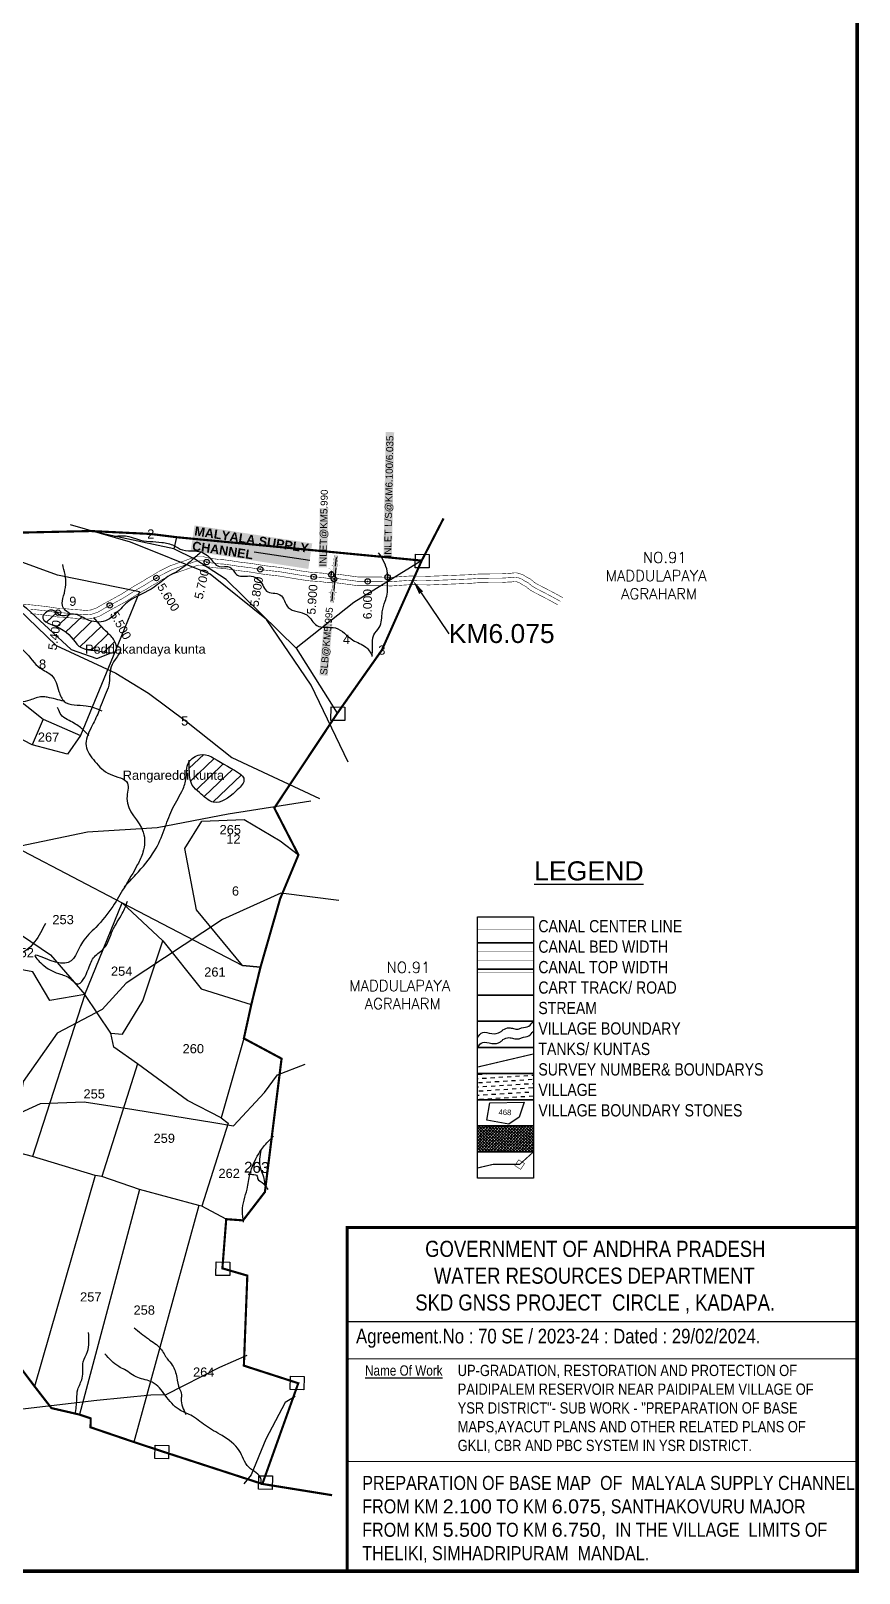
# Model space of a CAD drawing. Header units: inches. Extents: x 198573 to 203005, y 1622290 to 1626765.
# Drawn here: x 201473 to 203005, y 1622290 to 1625143 of the extents above; entities that cross this region are included whole.
import ezdxf
from ezdxf import colors
from ezdxf.entities.mleader import LeaderData, LeaderLine
from ezdxf.enums import TextEntityAlignment as Align
from ezdxf.math import Vec2, Vec3

# ---------------------------------------------------------------- set-up
doc = ezdxf.new("R2010")
doc.units = ezdxf.units.IN
doc.header["$LTSCALE"] = 15
doc.header["$MEASUREMENT"] = 0
doc.header["$PDMODE"] = 32
doc.header["$PDSIZE"] = 10
doc.linetypes.add('ACAD_ISO02W100', pattern=[15, 12, -3])
doc.linetypes.add('HIDDEN2', pattern=[0.1875, 0.125, -0.0625])
for name, color, linetype in [('CANAL1', 7, 'Continuous'), ('CHANAGE', 1, 'Continuous'), ('FRAME 025', 7, 'Continuous'), ('PAPER SIZE', 5, 'Continuous'), ('PLOT', 7, 'Continuous'), ('PLOT NO', 7, 'Continuous'), ('POINT', 2, 'Continuous'), ('RE REMARKS', 7, 'Continuous'), ('ROAD', 1, 'Continuous'), ('STREAM', 4, 'Continuous'), ('STRUCTURE', 5, 'Continuous'), ('TABLE', 7, 'Continuous'), ('tank', 4, 'Continuous'), ('TEXT', 1, 'Continuous'), ('text2', 7, 'Continuous'), ('TITLEBLOCK', 7, 'Continuous'), ('VILLAGE', 7, 'Continuous'), ('VILLAGE BOUNDARY', 5, 'Continuous'), ('VILLAGE BOUNDARY STONES', 1, 'Continuous'), ('VILLAGE BOUNDRY', 5, 'Continuous'), ('VILLAGE STONES', 240, 'Continuous')]:
    doc.layers.add(name, color=color, linetype=linetype)
doc.styles.add('A', font='arial.ttf')
doc.styles.add('ARIALN', font='ARIALN.TTF')
doc.styles.add('section', font='romant.shx', dxfattribs={"height": 2})
doc.styles.get("Standard").update_dxf_attribs({"font": 'arial.ttf'})
doc.dimstyles.get("Standard").update_dxf_attribs({"dimtxt": 0.18, "dimasz": 0.18, "dimexe": 0.18, "dimexo": 0.0625, "dimgap": 0.09, "dimtad": 0, "dimtih": 1, "dimtoh": 1, "dimdec": 4, "dimzin": 0, "dimdsep": 46, "dimtxsty": 'Standard', "dimcen": 0.09, "dimadec": 0, "dimazin": 0, "dimtfac": 1, "dimtdec": 4, "dimtofl": 0, "dimtmove": 0, "dimatfit": 3, "dimfxl": 1, "dimtolj": 1, "dimtzin": 0, "dimarcsym": 0})
pattern_1 = [(43.9099, (193735.288, 1624458.895), (-13.092405, 13.600313), [])]

# ---------------------------------------------------------------- blocks, each defined once
blk = doc.blocks.new('SLB')
at = {"layer": 'STRUCTURE'}
h = blk.add_hatch(dxfattribs=at)
h.set_pattern_fill('DOTS', color=6, scale=20, angle=320.3722, style=0)
h.set_pattern_definition([(320.372247934, (-159.4327, -72.9564), (1.2786241598, 0.5641323054), [0, -1.25])])
h.paths.add_polyline_path([(769699.5, 1706871.1), (769699.5, 1706861.1), (769729.1, 1706861.1), (769732.1, 1706863.1), (769792.1, 1706863.1), (769795.1, 1706861.1), (769824.7, 1706861.1), (769824.7, 1706871.1), (769795.1, 1706871.1), (769792.1, 1706869.1), (769732.1, 1706869.1), (769729.1, 1706871.1)])
at = {"layer": 'STRUCTURE', "color": 6, "linetype": 'ACAD_ISO02W100', "ltscale": 0.5, "const_width": 0.5}
for points in [[(769699.5, 1706871.1), (769729.1, 1706871.1)], [(769699.5, 1706861.1), (769729.1, 1706861.1)], [(769795.1, 1706871.1), (769824.7, 1706871.1)], [(769795.1, 1706861.1), (769824.7, 1706861.1)]]:
    blk.add_lwpolyline(points, dxfattribs=at)
at = {"layer": 'STRUCTURE', "color": 6, "const_width": 0.628}
for points in [[(769726.1, 1706877.1), (769726.1, 1706873.1), (769732.1, 1706869.1), (769792.1, 1706869.1), (769798.1, 1706873.1), (769798.1, 1706877.1)], [(769726.1, 1706855.1), (769726.1, 1706859.1), (769732.1, 1706863.1), (769792.1, 1706863.1), (769798.1, 1706859.1), (769798.1, 1706855.1)]]:
    blk.add_lwpolyline(points, dxfattribs=at)
at = {"layer": 'STRUCTURE', "color": 6}
blk.add_lwpolyline([(769732.1, 1706863.1), (769792.1, 1706863.1)], dxfattribs=at)
blk.add_lwpolyline([(769732.1, 1706863.1), (769792.1, 1706863.1)], dxfattribs=at)
at = {"layer": 'STRUCTURE', "color": 0}
blk.add_circle((769762.1, 1706866.1), 1.24, dxfattribs=at)
for points in [[(769703.8, 1706866), (769726.7, 1706866)], [(769818.6, 1706865.8), (769795.7, 1706865.8)]]:
    blk.add_leader(points, dimstyle='Standard', override={"dimasz": 10, "dimgap": 0.09, "dimtad": 0}, dxfattribs=at)
blk = doc.blocks.new('OT')
at = {"layer": 'STRUCTURE', "color": 190}
for points, const_width in [([(769751.4, 1706595.8), (769729.4, 1706595.8)], 0.5), ([(769751.4, 1706579), (769729.4, 1706579)], 0.5), ([(769775.2, 1706601.8), (769775.2, 1706597.8), (769769.2, 1706593.8), (769761.8, 1706593.8), (769754.4, 1706593.8), (769748.4, 1706597.8), (769748.4, 1706601.8)], 0.5), ([(769748.4, 1706573), (769748.4, 1706577), (769754.4, 1706581), (769761.8, 1706581), (769761.8, 1706581), (769761.8, 1706581), (769769.2, 1706581), (769775.2, 1706577), (769775.2, 1706573)], 0.5), ([(769761.8, 1706593.8), (769761.8, 1706581)], 2.5)]:
    blk.add_lwpolyline(points, dxfattribs=dict(at, const_width=const_width))
at = {"layer": 'STRUCTURE', "color": 0}
blk.add_circle((769761.8, 1706587.4), 1.87, dxfattribs=at)
blk.add_leader([(769732.6, 1706587.4), (769753.8, 1706587.4)], dimstyle='Standard', override={"dimasz": 10, "dimgap": 0.09, "dimtad": 0}, dxfattribs=at)

msp = doc.modelspace()

# ---------------------------------------------------------------- hatches: boundary and pattern name
at = {"layer": 'STREAM'}
h = msp.add_hatch(dxfattribs=at)
h.set_pattern_fill('ANSI31', color=256, scale=151.024149, angle=-1.0901)
h.set_pattern_definition(pattern_1)
edge = h.paths.add_edge_path()
edge.add_spline(control_points=[(201631.4, 1624006), (201630.6, 1624009.1), (201626.4, 1624019.5), (201613.2, 1624031), (201602.9, 1624042.5), (201597.1, 1624049.3)], knot_values=[50.633407, 50.633407, 50.633407, 50.633407, 51.480152, 53.429879, 56.073288, 56.073288, 56.073288, 56.073288], degree=3, periodic=0)
edge.add_spline(control_points=[(201597.1, 1624049.3), (201590.4, 1624049.5), (201573.1, 1624053.8), (201558.2, 1624065.5), (201547.2, 1624063.8), (201546.3, 1624063.6)], knot_values=[23.13359, 23.13359, 23.13359, 23.13359, 25.099448, 28.066508, 28.317706, 28.317706, 28.317706, 28.317706], degree=3, periodic=0)
edge.add_spline(control_points=[(201546.3, 1624063.6), (201540.2, 1624062.4), (201527.3, 1624056.3), (201514.7, 1624078.5), (201478.6, 1624050.8), (201544.1, 1624040), (201559, 1623997.4), (201594.3, 1623998), (201623.5, 1623990.3), (201629.2, 1623994.1)], knot_values=[28.317706, 28.317706, 28.317706, 28.317706, 30.116977, 31.88798, 33.969889, 38.510488, 43.090779, 46.320582, 49.14972, 49.14972, 49.14972, 49.14972], degree=3, periodic=0)
edge.add_line((201629.2, 1623994.1), (201630.2, 1623996.4))
edge.add_line((201630.2, 1623996.4), (201632.1, 1624001.2))
edge.add_spline(control_points=[(201632.1, 1624001.2), (201632.1, 1624002.7), (201631.8, 1624004.3), (201631.4, 1624006)], knot_values=[50.164414, 50.164414, 50.164414, 50.164414, 50.633407, 50.633407, 50.633407, 50.633407], degree=3, periodic=0)
h.paths.add_polyline_path([(201538.4, 1624046.3), (201564.3, 1624045.8), (201564.9, 1624076.7), (201539, 1624077.1)], flags=24)
h = msp.add_hatch(dxfattribs=at)
h.set_pattern_fill('ANSI31', color=256, scale=151.024149, angle=-1.0901)
h.set_pattern_definition(pattern_1)
edge = h.paths.add_edge_path()
edge.add_spline(control_points=[(201766.2, 1623790.8), (201770.4, 1623797.2), (201794.6, 1623812.5), (201825.7, 1623784.9), (201880.1, 1623763.4), (201846.8, 1623729.8), (201814.5, 1623705.3), (201788.5, 1623731.4), (201767.2, 1623748.7), (201766.5, 1623771.8), (201766.3, 1623786.3), (201766.2, 1623790.8)], knot_values=[26.350695, 26.350695, 26.350695, 26.350695, 28.670256, 33.445608, 38.191805, 40.673644, 45.232043, 48.370684, 50.2633, 53.274458, 54.614978, 54.614978, 54.614978, 54.614978], degree=3, periodic=0)
at = {"layer": 'tank'}
h = msp.add_hatch(dxfattribs=at)
h.set_pattern_fill('DASH', color=256, scale=61.399378, angle=3.5405, style=0)
h.set_pattern_definition([(3.5405362, (-188458.614, 765613.333), (7.18631109, 8.13423605), [7.67492225, -7.67492225])])
h.paths.add_polyline_path([(202299.4, 1623214), (202402.5, 1623214), (202402.5, 1623165.6), (202299.4, 1623165.6)])
at = {"layer": 'VILLAGE', "linetype": 'Continuous'}
h = msp.add_hatch(dxfattribs=at)
h.set_pattern_fill('SACNCR', color=256, scale=41.239905, angle=1.5303, style=0)
h.set_pattern_definition([(46.53031993, (-188458.614, 765613.333), (-2.805880153, 2.659860304), []), (46.53031993, (-188455.881, 765613.406), (-2.805880153, 2.659860304), [0, -3.866241103])])
h.paths.add_polyline_path([(202299.4, 1623117.3), (202402.5, 1623117.3), (202402.5, 1623068.9), (202299.4, 1623068.9)])

# ---------------------------------------------------------------- linework, layer by layer
at = {"layer": 'CANAL1', "color": 200, "const_width": 1}
for points in [[(201459.1, 1624082.3), (201473.4, 1624081.1), (201498.9, 1624078.3), (201509.5, 1624076.8), (201524.8, 1624074.5), (201534.3, 1624074.2), (201548.4, 1624072.8), (201565.2, 1624071.6), (201573.8, 1624070.7), (201580.1, 1624071.2), (201584.3, 1624071.5), (201594.4, 1624075), (201605.5, 1624081.5), (201622.9, 1624091), (201640.1, 1624100.4), (201665, 1624116), (201679.6, 1624124.3), (201688.1, 1624129.8), (201696.5, 1624134.4), (201708.9, 1624142.2), (201730.4, 1624153.1), (201745.1, 1624158.3), (201755.1, 1624161.7), (201763.2, 1624164.5), (201770.1, 1624167.2), (201781.4, 1624170.6), (201792, 1624170.5), (201799.2, 1624168.3), (201805.8, 1624166.8), (201815, 1624165.9), (201820.3, 1624165), (201830, 1624164.5), (201844.1, 1624162.6), (201858.3, 1624160.3), (201880.4, 1624157.7), (201907.5, 1624153.3), (201933.9, 1624150.3), (201952.6, 1624147.3), (201972.4, 1624143.9), (201990.8, 1624141.3), (202012, 1624139.8), (202023.9, 1624138), (202039.8, 1624137.8), (202058.8, 1624135.3), (202078.8, 1624132.5), (202101, 1624132.4), (202117.9, 1624132.5), (202139.7, 1624132), (202174.1, 1624134.4), (202210.2, 1624133.9), (202241.2, 1624135.1), (202287.4, 1624136.9), (202297.7, 1624137.9), (202319.8, 1624138.3), (202344.6, 1624138.5), (202354.4, 1624139.1), (202355.4, 1624139.2), (202360.5, 1624139.3), (202364.4, 1624140), (202370.4, 1624140.4), (202375.9, 1624139.2), (202384.3, 1624136.1), (202390.7, 1624132), (202397.2, 1624128.7), (202404.9, 1624122.2), (202410.7, 1624118.8), (202438.6, 1624104.4), (202457.2, 1624094.2)], [(201471.9, 1624065.2), (201496.9, 1624062.4), (201507.2, 1624061), (201523.3, 1624058.5), (201533.2, 1624058.2), (201547, 1624056.9), (201563.8, 1624055.6), (201573.6, 1624054.6), (201581.4, 1624055.2), (201586.4, 1624055.7), (201587.6, 1624055.7), (201601, 1624060.4), (201613.4, 1624067.5), (201630.6, 1624077), (201648.2, 1624086.5), (201673.2, 1624102.3), (201687.9, 1624110.6), (201696.3, 1624116), (201704.6, 1624120.6), (201716.8, 1624128.2), (201736.7, 1624138.3), (201750.4, 1624143.2), (201760.2, 1624146.6), (201768.7, 1624149.5), (201775.3, 1624152.1), (201783.7, 1624154.6), (201789.5, 1624154.5), (201795, 1624152.8), (201803.3, 1624151), (201812.9, 1624150.1), (201818.5, 1624149.1), (201828.5, 1624148.6), (201841.8, 1624146.7), (201856.1, 1624144.5), (201878.1, 1624141.9), (201905.3, 1624137.4), (201931.7, 1624134.5), (201950, 1624131.5), (201969.9, 1624128.1), (201989.1, 1624125.4), (202010.3, 1624123.9), (202022.6, 1624122), (202038.6, 1624121.8), (202056.6, 1624119.4), (202077.7, 1624116.5), (202101, 1624116.4), (202117.8, 1624116.5), (202140.1, 1624116), (202174.6, 1624118.4), (202210.4, 1624117.9), (202241.8, 1624119.1), (202288.4, 1624121), (202298.6, 1624121.9), (202320, 1624122.3), (202345.2, 1624122.5), (202355.4, 1624123.2), (202356.1, 1624123.2), (202362, 1624123.3), (202366.3, 1624124.1), (202369.2, 1624124.3), (202371.4, 1624123.8), (202377.1, 1624121.7), (202382.7, 1624118), (202388.3, 1624115.2), (202395.6, 1624109.1), (202403, 1624104.8), (202431.1, 1624090.3), (202447.8, 1624081)]]:
    msp.add_lwpolyline(points, dxfattribs=at)
at = {"layer": 'CANAL1', "color": 1, "linetype": 'HIDDEN2', "ltscale": 4, "const_width": 1}
msp.add_lwpolyline([(201472.6, 1624073.1), (201497.9, 1624070.4), (201508.3, 1624068.9), (201524, 1624066.5), (201533.8, 1624066.2), (201547.7, 1624064.8), (201564.5, 1624063.6), (201573.7, 1624062.7), (201580.8, 1624063.2), (201585.7, 1624063.6), (201586, 1624063.7), (201597.7, 1624067.7), (201609.4, 1624074.5), (201626.7, 1624084), (201644.2, 1624093.5), (201669.1, 1624109.2), (201683.7, 1624117.4), (201692.2, 1624122.9), (201700.5, 1624127.5), (201712.9, 1624135.2), (201733.5, 1624145.7), (201747.7, 1624150.8), (201757.6, 1624154.2), (201765.9, 1624157), (201772.7, 1624159.7), (201782.5, 1624162.6), (201790.7, 1624162.5), (201797.1, 1624160.6), (201804.5, 1624158.9), (201814, 1624158), (201819.4, 1624157.1), (201829.2, 1624156.5), (201843, 1624154.7), (201857.2, 1624152.4), (201879.2, 1624149.8), (201906.4, 1624145.3), (201932.8, 1624142.4), (201951.3, 1624139.4), (201971.2, 1624136), (201989.9, 1624133.3), (202011.1, 1624131.8), (202023.2, 1624130), (202039.2, 1624129.8), (202057.7, 1624127.3), (202078.3, 1624124.5), (202101, 1624124.4), (202117.9, 1624124.5), (202139.9, 1624124), (202174.3, 1624126.4), (202210.3, 1624125.9), (202241.5, 1624127.1), (202287.9, 1624129), (202298.2, 1624129.9), (202319.9, 1624130.3), (202344.9, 1624130.5), (202354.9, 1624131.1), (202355.8, 1624131.2), (202361.3, 1624131.3), (202365.3, 1624132), (202369.8, 1624132.3), (202373.7, 1624131.5), (202380.7, 1624128.9), (202386.7, 1624125), (202392.8, 1624122), (202400.3, 1624115.6), (202406.9, 1624111.8), (202434.8, 1624097.3), (202452.5, 1624087.6)], dxfattribs=at)
at = {"layer": 'CANAL1', "color": 1, "linetype": 'HIDDEN2', "ltscale": 100, "const_width": 0.505}
msp.add_lwpolyline([(202299.4, 1623479.8), (202402.5, 1623479.8)], dxfattribs=at)
at = {"layer": 'CANAL1', "color": 5, "ltscale": 100, "const_width": 0.505}
for points in [[(202402.5, 1623439.1), (202299.4, 1623439.1)], [(202402.5, 1623423.9), (202299.4, 1623423.9)]]:
    msp.add_lwpolyline(points, dxfattribs=at)
at = {"layer": 'CANAL1', "color": 1, "ltscale": 100, "const_width": 0.505}
for points in [[(202402.5, 1623400.8), (202299.4, 1623400.8)], [(202402.5, 1623365.5), (202299.4, 1623365.5)]]:
    msp.add_lwpolyline(points, dxfattribs=at)
at = {"layer": 'FRAME 025', "lineweight": -3}
for points, elevation in [([(202061.3, 1622755.3), (203004.5, 1622755.3)], 0.3), ([(202061.3, 1622686), (203003.1, 1622686.7)], 3.7), ([(202061.1, 1622497.2), (203004.1, 1622496.6)], 4.6)]:
    msp.add_lwpolyline(points, dxfattribs=dict(at, elevation=elevation))
at = {"layer": 'PAPER SIZE', "color": 5, "const_width": 5.62}
msp.add_lwpolyline([(203001.3, 1622293.3), (202058.3, 1622293.3), (202058.3, 1622929.1), (203001.3, 1622929.1)], close=True, dxfattribs=at)
at = {"layer": 'PLOT'}
for points in [[(202196.1, 1624162.9), (202070.9, 1624085.6), (201964.1, 1624000.9), (201834.6, 1624128.2), (201776.8, 1624165.8), (201737.9, 1624184.7), (201584.4, 1624217.6)], [(201742.8, 1624206.2), (201737.9, 1624184.7)], [(201674.3, 1624105.1), (201522.8, 1624136.2), (201412.3, 1624176.1), (201373.5, 1624149.7), (201465.6, 1624074.8), (201547.9, 1623998.4), (201595.2, 1623981.5), (201621.8, 1623992.4)], [(201674.3, 1624105.1), (201630.2, 1623996.4), (201565.3, 1623839.6), (201541.2, 1623804.7), (201475.7, 1623822.3), (201445, 1623838.4), (201447, 1623824.6), (201425.8, 1623827.7), (201417.5, 1623809.7), (201335.9, 1623819.2), (201331.1, 1623845.8), (201356.1, 1623857.3), (201385.3, 1623857.6), (201395.4, 1623876.4), (201445, 1623838.4)], [(201302.1, 1623946.2), (201320.5, 1624008.7), (201496, 1623869.8), (201565.3, 1623839.6)], [(201964.1, 1624000.9), (202040.1, 1623880.5)], [(201496, 1623869.8), (201475.7, 1623822.3)], [(201458.4, 1623625.9), (201642.2, 1623530), (201864.7, 1623413.9), (201898.1, 1623411), (201864.7, 1623413.9), (201779.9, 1623516.6), (201758.1, 1623630.2), (201789.5, 1623680.6), (201867.8, 1623684), (201934.3, 1623644.2), (201968.2, 1623618.5)], [(201382.7, 1623519.2), (201509.8, 1623433.5), (201573, 1623360), (201642.2, 1623530)], [(201621.6, 1623288.6), (201642.9, 1623286.6), (201680.8, 1623348.5), (201717.4, 1623459.7), (201642.2, 1623530)], [(201717.4, 1623459.7), (201788.2, 1623370.7), (201881.1, 1623341.8)], [(201867.3, 1623279), (201825.6, 1623132.2), (201763.2, 1623164), (201670.6, 1623232.1), (201627, 1623262.9), (201621.6, 1623288.6), (201573, 1623360), (201508.3, 1623349.3), (201477.1, 1623402.3), (201399.9, 1623416.4)], [(201573, 1623360), (201476.6, 1623060.4)], [(201670.6, 1623232.1), (201604.8, 1623023.4)], [(201834.7, 1622944.6), (201789.3, 1622968.5), (201783.9, 1622970.1), (201674.1, 1622999.6), (201604.8, 1623023.4), (201592.3, 1623025.5), (201476.6, 1623060.4), (201403.3, 1623079.6), (201350.5, 1623092.1), (201319.6, 1623102.4), (201299.7, 1623104.4), (201259, 1623108.7), (201210.4, 1623112.5), (201031.1, 1623122.3), (200998.3, 1623097.8), (200909.2, 1623061.4), (200750.1, 1622980.6), (200670.1, 1622857)], [(201825.6, 1623132.2), (201838.2, 1623122.1), (201789.3, 1622968.5)], [(201592.3, 1623025.5), (201480.4, 1622635.2)], [(201674.1, 1622999.6), (201563.4, 1622583.1)], [(201783.9, 1622970.1), (201664, 1622532.3)]]:
    msp.add_lwpolyline(points, dxfattribs=at)
at = {"layer": 'PLOT NO'}
for points in [[(202299.4, 1623504), (202402.5, 1623504), (202402.5, 1623455.7), (202299.4, 1623455.7)], [(202299.4, 1623455.7), (202402.5, 1623455.7), (202402.5, 1623407.3), (202299.4, 1623407.3)], [(202299.4, 1623407.3), (202402.5, 1623407.3), (202402.5, 1623359), (202299.4, 1623359)], [(202299.4, 1623359), (202402.5, 1623359), (202402.5, 1623310.6), (202299.4, 1623310.6)], [(202299.4, 1623310.6), (202402.5, 1623310.6), (202402.5, 1623262.3), (202299.4, 1623262.3)], [(202299.4, 1623262.3), (202402.5, 1623262.3), (202402.5, 1623214), (202299.4, 1623214)], [(202299.4, 1623214), (202402.5, 1623214), (202402.5, 1623165.6), (202299.4, 1623165.6)], [(202299.4, 1623165.6), (202402.5, 1623165.6), (202402.5, 1623117.3), (202299.4, 1623117.3)], [(202299.4, 1623117.3), (202402.5, 1623117.3), (202402.5, 1623068.9), (202299.4, 1623068.9)], [(202299.4, 1623068.9), (202402.5, 1623068.9), (202402.5, 1623020.6), (202299.4, 1623020.6)]]:
    msp.add_lwpolyline(points, close=True, dxfattribs=at)
msp.add_lwpolyline([(202316.7, 1623128), (202322, 1623159.9), (202385.6, 1623161.3), (202376.4, 1623133.4), (202357.2, 1623120.6), (202316.7, 1623128)], dxfattribs=at)
at = {"layer": 'PLOT NO', "color": 4}
for points in [[(202299.4, 1623280.7), (202308.9, 1623289.8), (202325.5, 1623287.9), (202341.6, 1623291), (202346.4, 1623294.8), (202357.3, 1623298.6), (202365.9, 1623297.1), (202374.4, 1623296.2), (202380.8, 1623298.3), (202394.2, 1623301.9), (202402.5, 1623310.6)], [(202299.4, 1623262.6), (202308.9, 1623271.7), (202325.5, 1623269.8), (202341.6, 1623272.9), (202346.4, 1623276.7), (202357.3, 1623280.4), (202365.9, 1623279), (202374.4, 1623278.1), (202380.8, 1623280.2), (202394.2, 1623283.8), (202402.5, 1623292.5)]]:
    msp.add_spline(points, degree=3, dxfattribs=at)
at = {"layer": 'POINT'}
for p in [(202029, 1624137, 148), (202034, 1624129, 149), (202133, 1624132.2)]:
    msp.add_point(p, dxfattribs=at)
at = {"layer": 'ROAD'}
for points in [[(200237.6, 1624235.7), (200256.1, 1624255.8), (200407.2, 1624259.5), (200516.1, 1624250.6), (200619.1, 1624241.1), (200822, 1624267.7), (200976.2, 1624236.9), (201069.2, 1624194.6), (201230.3, 1624200.7), (201350.2, 1624146), (201432.8, 1624090.4), (201520.2, 1624005.6), (201630.8, 1623954.5), (201691, 1623917.8), (201761, 1623865), (201845.3, 1623798.8), (202007.1, 1623723.1)], [(202059.9, 1623790), (201991.6, 1623932.4), (201909.3, 1624053.9), (201805.2, 1624137.9), (201657.5, 1624197.3), (201546.5, 1624229)], [(201991, 1623717.6), (201838.4, 1623693.6), (201706.7, 1623668.4), (201578.4, 1623660.3), (201397.4, 1623622.9), (201247.2, 1623693.2), (201130.6, 1623750.7), (200967.3, 1623827.6), (200847.4, 1623856), (200816.1, 1623868.2), (200787, 1623888.6), (200663.9, 1623917.8), (200470.7, 1623980.6), (200321.3, 1624017.8), (200262, 1624032.6), (200111.8, 1624097.1), (199972.1, 1624137.6), (199964.5, 1624141.7)], [(202042.8, 1623534.4), (201935.5, 1623547.6), (201828, 1623499), (201649.4, 1623381.2), (201605.5, 1623332.2), (201522, 1623288.5), (201459.2, 1623199.5), (201449.5, 1623139.5)], [(201012.1, 1622764.8), (201090, 1622866.2), (201145.5, 1622934), (201190.7, 1622953.2), (201224.1, 1622954.2), (201274.9, 1623020.6), (201312.3, 1623061.6), (201394.2, 1623114.1), (201491.1, 1623158.8), (201571.8, 1623161.6), (201664, 1623147.3), (201811.9, 1623123.7), (201848.4, 1623117.4), (201905.4, 1623179), (201929.2, 1623211.4), (201980.4, 1623231.2)], [(201453.3, 1622593), (201595.7, 1622609.7), (201695.2, 1622619.4), (201723.9, 1622620.2), (201822.8, 1622670.7), (201873.4, 1622693.1)], [(201962.2, 1622616.5), (201943.6, 1622605.7), (201907.9, 1622537.8), (201880.7, 1622471.6), (201867, 1622455)]]:
    msp.add_lwpolyline(points, dxfattribs=at)
at = {"layer": 'STREAM'}
for points in [[(201627.6, 1624207.8), (201654.9, 1624207.7), (201670.6, 1624202.3), (201715.9, 1624196.7), (201738.2, 1624190.6), (201753.8, 1624182.7), (201776.9, 1624180.9), (201802.8, 1624169.8), (201821.8, 1624152), (201841.4, 1624150.6), (201855.6, 1624135.9), (201881, 1624134.2), (201902.3, 1624117.5), (201909.2, 1624106.4), (201934.1, 1624099.8), (201949.3, 1624076.2), (201983.7, 1624062.3), (202002.1, 1624042.8), (202036.8, 1624038.3), (202068.9, 1624015.9), (202092.8, 1624002.9), (202104.7, 1623987.2)], [(201788, 1624178.3), (201771.1, 1624163.7), (201743.8, 1624142.9), (201726.9, 1624133.5), (201701.5, 1624113.8), (201654.8, 1624087.9), (201630.6, 1624064.9), (201611.5, 1624051.5), (201577.1, 1624054), (201548.9, 1624064), (201528.4, 1624061.3), (201513.7, 1624071.4), (201495.8, 1624060.4), (201533.4, 1624034.4), (201566.3, 1624002.1), (201598.2, 1623995.7), (201631.4, 1623996.6), (201627.8, 1624015), (201615, 1624029.8), (201590.2, 1624057.4)], [(202104.3, 1623985.7), (202105.4, 1624003.3), (202107.5, 1624025.3), (202117.5, 1624039.2), (202123.2, 1624068), (202128.4, 1624087.9), (202132.3, 1624100.6), (202132.9, 1624115.5), (202132.5, 1624143.4), (202116.4, 1624177.4)], [(201377.5, 1624163.3), (201389.6, 1624154.2), (201388.3, 1624119.6), (201409.7, 1624100.8), (201415, 1624072.6), (201427.8, 1624053.3), (201443, 1624014.3), (201462.5, 1623994.3), (201490.8, 1623964.1), (201511.6, 1623950.8), (201525.5, 1623920.9), (201535.2, 1623902.3), (201575.8, 1623894.5), (201604.8, 1623884.8)], [(201547.3, 1624062.9), (201531.8, 1624079.9), (201534, 1624097.5), (201538, 1624118.5), (201532.3, 1624156)], [(201630.4, 1624006.4), (201637.7, 1624002.6), (201623.9, 1623971), (201618.3, 1623936.9), (201605.1, 1623900.7), (201598.6, 1623882.7), (201584.9, 1623854), (201575.6, 1623820.2), (201591.9, 1623791.5), (201620, 1623767.6), (201652.2, 1623751.1), (201651, 1623723.1), (201681.4, 1623660.3), (201680.7, 1623623.3), (201670.8, 1623600.7), (201645.7, 1623557.4)], [(201534.8, 1623902.6), (201503.9, 1623910.1), (201494.5, 1623911.2), (201471.6, 1623904.7), (201436.5, 1623900.7), (201420.8, 1623903.8), (201378.1, 1623916.9), (201353.6, 1623925.3), (201337.9, 1623928.4), (201305.4, 1623915.2), (201287.6, 1623910.8)], [(201580.6, 1623839.6), (201573.5, 1623846.9), (201556.1, 1623860.5), (201544.2, 1623867.1), (201531.4, 1623874.9), (201525, 1623886), (201522.9, 1623891.1)], [(201645.8, 1623559.2), (201667.7, 1623582.1), (201702.2, 1623626.1), (201720.2, 1623665.1), (201734, 1623701.3), (201752.5, 1623735.5), (201760.2, 1623757.8), (201765.8, 1623790.1), (201785.6, 1623803.8), (201830.3, 1623786.1), (201867.5, 1623756), (201852.4, 1623736.1), (201811.2, 1623715.8), (201785.2, 1623733.7), (201772, 1623747.4), (201766.4, 1623777.2), (201766.1, 1623793.5)], [(201645.7, 1623557.4), (201624.9, 1623523.3), (201593.6, 1623484.4), (201568.9, 1623456.8), (201536.5, 1623417.9), (201481, 1623431.8), (201497.4, 1623413.7), (201528.3, 1623397.8), (201548.3, 1623388.1), (201558.5, 1623380), (201579.8, 1623407.7), (201591.1, 1623430.2), (201608.7, 1623445.7), (201624.6, 1623478.4), (201642.5, 1623510.2), (201652.3, 1623532.7)], [(201500.3, 1623491.7), (201480.4, 1623457.5), (201457.3, 1623437.2), (201423.6, 1623432.4), (201390.4, 1623425.6), (201361.4, 1623408.4), (201314.4, 1623404.9), (201288.7, 1623401.9), (201255, 1623399.6), (201221.6, 1623380), (201206.7, 1623350.7), (201160.5, 1623288.6), (201140.8, 1623240.2), (201122.9, 1623205.4), (201090.1, 1623171), (201035.6, 1623136.5), (200978.5, 1623102.4), (200940.5, 1623101.1), (200884.6, 1623072.1), (200838.8, 1623051.7), (200706.7, 1623002.2), (200686.8, 1622941.4), (200660.7, 1622892), (200641.7, 1622856.8), (200602.9, 1622815.1), (200584.8, 1622799.2), (200557.4, 1622793.6), (200494.6, 1622812.6), (200431.1, 1622826.6), (200401.9, 1622848.4), (200367.7, 1622869.8), (200342.3, 1622886.1), (200320.7, 1622918.1), (200313.1, 1622959.7), (200301.1, 1622977.2), (200307.1, 1623007.2), (200309.6, 1623036.3), (200299.2, 1623059.7), (200290.3, 1623087.1), (200265.2, 1623116.2), (200242.5, 1623170.5), (200224.5, 1623187.1), (200181.5, 1623217.1), (200152.5, 1623224.5), (200150.3, 1623269.8), (200140.4, 1623296.1), (200134.2, 1623329.8), (200130.2, 1623353.1), (200128.1, 1623376.9), (200126.9, 1623392.2)], [(201866.7, 1622938.9), (201864.6, 1622959.6), (201873.1, 1623000.3), (201878.6, 1623028.2), (201894.7, 1623065.4), (201909.8, 1623086), (201922.1, 1623098.1)], [(201898.5, 1623072.1), (201896.3, 1623055.8), (201898.4, 1623036.1), (201903.4, 1623023.1), (201906.5, 1623008.9), (201911.9, 1622999.3)], [(201875.5, 1623027.6), (201883.2, 1623027.5), (201892, 1623024.2), (201892.6, 1623019.9), (201904.1, 1623010.2), (201907.6, 1623000.6)], [(201664.6, 1622743.7), (201690.7, 1622723.1), (201713.4, 1622705), (201725.8, 1622686.1), (201734.9, 1622674.6), (201743.3, 1622651.9), (201748.3, 1622630.7), (201752.1, 1622620.3), (201751.4, 1622612), (201760.2, 1622583.4)], [(201555.6, 1622583.2), (201558.6, 1622612.4), (201560.1, 1622629.2), (201568.5, 1622650.2), (201570.3, 1622680.6), (201578.1, 1622699.5), (201580, 1622735.1)], [(201899.1, 1622453.5), (201899.3, 1622463.3), (201876.7, 1622485.8), (201858.6, 1622516.6), (201827.2, 1622544.2), (201796.1, 1622562.9), (201769, 1622582.1), (201747.6, 1622592.3), (201722.1, 1622618.8), (201698, 1622642.8), (201671.2, 1622651.6), (201646.4, 1622666.3), (201636.2, 1622671.9), (201610.1, 1622695.5)]]:
    msp.add_spline(points, degree=3, dxfattribs=at)
at = {"layer": 'text2', "color": 3}
for p in [(201798.6, 1624160.2), (201897.6, 1624146.8), (201705.6, 1624130.7), (201996.6, 1624132.9), (202096.1, 1624124.4), (201619.4, 1624080), (201523.6, 1624066.6)]:
    msp.add_point(p, dxfattribs=at)
at = {"layer": 'VILLAGE BOUNDARY', "const_width": 4}
msp.add_lwpolyline([(201253.1, 1624210.2), (201584.4, 1624217.6), (201695.2, 1624212.2), (201742.8, 1624206.2), (202196.1, 1624162.9), (202236.5, 1624241), (202196.1, 1624162.9), (202122.4, 1623997.3), (202040.1, 1623880.5), (201923.6, 1623705.2), (201968.2, 1623618.5), (201934.4, 1623537.4), (201898.1, 1623411), (201881.1, 1623341.8), (201867.3, 1623279), (201937, 1623241.6), (201906.2, 1622994.9), (201865.8, 1622942.4), (201834.7, 1622944.6), (201827.6, 1622853.6), (201873.7, 1622840.2), (201867.3, 1622673.6), (201967.9, 1622641.1), (201901.5, 1622454.8), (202030.4, 1622434), (201901.5, 1622454.8), (201720.3, 1622513.7), (201664, 1622532.3), (201583.8, 1622559.6), (201584.1, 1622576.1), (201563.4, 1622583.1), (201511.5, 1622595.1), (201480.4, 1622635.2), (201440.5, 1622688.3)], dxfattribs=at)
at = {"layer": 'VILLAGE BOUNDARY STONES'}
for points in [[(202184.8, 1624174.6), (202210.2, 1624174.1), (202209.7, 1624149.3), (202184.3, 1624149.8)], [(202028.8, 1623892.2), (202054.2, 1623891.8), (202053.7, 1623866.9), (202028.3, 1623867.4)], [(201816.2, 1622865.4), (201841.6, 1622864.9), (201841.1, 1622840.1), (201815.7, 1622840.5)], [(201953.4, 1622654), (201978.8, 1622653.5), (201978.4, 1622628.7), (201953, 1622629.2)], [(201703.1, 1622526.5), (201728.5, 1622526.1), (201728.1, 1622501.2), (201702.7, 1622501.7)], [(201894.8, 1622470.1), (201920.2, 1622469.6), (201919.7, 1622444.8), (201894.3, 1622445.3)]]:
    msp.add_lwpolyline(points, close=True, dxfattribs=at)
at = {"layer": 'VILLAGE BOUNDRY', "const_width": 7}
msp.add_lwpolyline([(198576.9, 1626337.9), (203001.3, 1626337.9), (203001.3, 1622293.3), (198576.9, 1622293.3)], close=True, dxfattribs=at)
at = {"layer": 'VILLAGE BOUNDRY', "linetype": 'ACAD_ISO02W100', "ltscale": 2, "const_width": 2.02}
for points in [[(202299.4, 1623226), (202402.5, 1623250.2)], [(202299.4, 1623039.3), (202327.9, 1623046), (202377.3, 1623046), (202402.5, 1623068.9)]]:
    msp.add_lwpolyline(points, dxfattribs=at)
at = {"layer": 'VILLAGE STONES', "const_width": 1.03}
msp.add_lwpolyline([(202368.3, 1623043.7), (202375.3, 1623054.4), (202386.1, 1623047.5), (202379.1, 1623036.7)], close=True, dxfattribs=at)

# ---------------------------------------------------------------- block references
at = {"layer": 'STRUCTURE', "color": 0}
for name, p, xscale, yscale, zscale, rotation in [('SLB', (1344515.6, 981759, 149), 0.6999999999999998, 0.6999999999999998, 0.6999999999999998, 84.92717210214944), ('OT', (791251.5, 1337478.6), 0.3500000000000004, 0.3500000000000004, 0.3500000000000004, 88.33439109594909), ('OT', (791355.5, 1337472.9), 0.3500000000000004, 0.3500000000000004, 0.3500000000000004, 88.33439109594909)]:
    msp.add_blockref(name, p, dxfattribs=dict(at, xscale=xscale, yscale=yscale, zscale=zscale, rotation=rotation))

# ---------------------------------------------------------------- texts
at = {"layer": 'CHANAGE'}
for s, rotation, p in [('5.700', 77.2455, (201795.5, 1624146.6)), ('5.800', 80.7044, (201895.3, 1624133)), ('5.900', 85.8988, (201995.6, 1624118.9)), ('6.000', 89.791, (202096, 1624110.4)), ('5.400', 81.251, (201521.4, 1624052.7))]:
    msp.add_text(s, height=16, rotation=rotation, dxfattribs=at).set_placement(p, align=Align.MIDDLE_RIGHT)
for s, rotation, p in [('5.600', 301.9315, (201713, 1624118.8)), ('5.500', 298.8286, (201626.2, 1624067.7))]:
    msp.add_text(s, height=16, rotation=rotation, dxfattribs=at).set_placement(p, align=Align.MIDDLE_LEFT)
at = {"layer": 'PLOT NO'}
for s, p in [('2', (201695.2, 1624212.2)), ('9', (201551, 1624087.7)), ('4', (202057, 1624017.2)), ('Peddakandaya kunta', (201685.1, 1623999.2)), ('3', (202122.4, 1623997.3)), ('8', (201495.1, 1623971.4)), ('5', (201757.9, 1623866.3)), ('267', (201506.2, 1623836.4)), ('Rangareddi kunta', (201737, 1623765.9)), ('265', (201842.2, 1623665.3)), ('12', (201848, 1623648)), ('6', (201851.8, 1623551.7)), ('253', (201533.1, 1623498.8)), ('252', (201459.3, 1623437.7)), ('254', (201641.4, 1623403.4)), ('261', (201813.8, 1623401.9)), ('260', (201773.8, 1623260)), ('255', (201590.6, 1623176.4)), ('259', (201720.1, 1623094.3)), ('262', (201840.1, 1623029.4)), ('257', (201584.3, 1622800.8)), ('258', (201683.1, 1622776.4)), ('264', (201793.1, 1622661.7))]:
    msp.add_text(s, height=17, dxfattribs=at).set_placement(p, align=Align.MIDDLE_CENTER)
for s, height, rotation, p in [('468', 10.11, 358.6877, (202350, 1623142.3)), ('263', 20.14, 358.9099, (201891, 1623040.4))]:
    msp.add_text(s, height=height, rotation=rotation, dxfattribs=at).set_placement(p, align=Align.MIDDLE_CENTER)
at = {"layer": 'STRUCTURE', "color": 5, "attachment_point": 1, "bg_fill": 1, "box_fill_scale": 1.1, "bg_fill_color": 7, "bg_fill_true_color": 16777215, "bg_fill_transparency": 0}
for s, insert, char_height, width, rotation in [('INLET L/S@KM6.100/6.035', (202126.6, 1624168.9), 13, 230.561, 88.9297), ('INLET@KM5.990', (202006.9, 1624152), 13, 106.935, 88.9297), ('{\\fArial|b1|i0|c0|p34;\\C1;MALYALA SUPPLY CHANNEL}', (201777.6, 1624226.2, 19), 16.64, 216.744, 351.2636), ('SLB@KM5.995', (202008.2, 1623952.2, 208.6), 13, 94.014, 84.9272)]:
    msp.add_mtext(s, dxfattribs=dict(at, insert=insert, char_height=char_height, width=width, rotation=rotation))
at = {"layer": 'TABLE', "extrusion": (0.000201441, 0.004807, 0.999988), "style": 'A'}
msp.add_text('%%ULEGEND', height=35.23, rotation=359.9999, dxfattribs=at).set_placement((202505.2, 1623570, 7845.1), align=Align.MIDDLE)
at = {"layer": 'TEXT', "char_height": 20.137, "width": 326.02, "attachment_point": 1, "style": 'section'}
for insert in [(202485.1, 1624178.7), (202011.1, 1623420.4)]:
    msp.add_mtext('\\pi119.86044;NO.91 \\P\\pi51.30027;MADDULAPAYA \\P\\pi79.58733;AGRAHARM', dxfattribs=dict(at, insert=insert))
at = {"layer": 'TITLEBLOCK', "extrusion": (0.000201441, 0.004807, 0.999988), "style": 'ARIALN'}
msp.add_text('%%UName Of Work', height=18.913, rotation=359.9999, dxfattribs=at).set_placement((202091.4, 1622636.2, 7841.8))
at = {"layer": 'TITLEBLOCK', "extrusion": (0.000201441, 0.004807, 0.999988), "attachment_point": 1, "text_direction": (1, -1e-06, -0.000201), "style": 'ARIALN'}
for s, insert, char_height, width in [('CANAL CENTER LINE \\PCANAL BED WIDTH {\\H1.52882x; }\\PCANAL TOP WIDTH {\\H1.35255x; }\\PCART TRACK/ ROAD{\\H1.4113x; }\\PSTREAM {\\H1.39172x; }\\PVILLAGE BOUNDARY{\\H1.39825x; }\\PTANKS/ KUNTAS{\\H1.39607x; }\\PSURVEY NUMBER& BOUNDARYS{\\H1.3968x; }\\PVILLAGE{\\H1.39655x; }\\PVILLAGE BOUNDARY STONES{\\H1.39664x; }', (202411.8, 1623498), 22.706, 476.056), ('\\pi34.18019;GOVERNMENT OF ANDHRA PRADESH  \\P\\pi50.37781;WATER RESOURCES DEPARTMENT      \\P\\pi15.97184;SKD GNSS PROJECT  CIRCLE , KADAPA.', (202168.3, 1622904.6, -4.3), 29.775, 692.705), ('Agreement.No : 70 SE / 2023-24 : Dated : 29/02/2024.', (202074.7, 1622741.8, -1.2), 27.045, 872.986), ('UP-GRADATION, RESTORATION AND PROTECTION OF PAIDIPALEM RESERVOIR NEAR PAIDIPALEM VILLAGE OF YSR DISTRICT"- SUB WORK - "PREPARATION OF BASE MAPS,AYACUT PLANS AND OTHER RELATED PLANS OF GKLI, CBR AND PBC SYSTEM IN YSR DISTRICT.', (202262.6, 1622675.2, -0.7), 20.804, 671.528), ('PREPARATION OF BASE MAP  OF  {\\C1;MALYALA SUPPLY CHANNEL \\C0;FROM\\C1; \\C0;KM \\fArial|b0|i0|c0|p34;2.100\\fArial Narrow|b0|i0|c0|p34; TO KM \\fArial|b0|i0|c0|p34;6.075,\\fArial Narrow|b0|i0|c0|p34;\\C1; SANTHAKOVURU MAJOR  \\C0;FROM\\C1; \\C0;KM \\fArial|b0|i0|c0|p34;5.500\\fArial Narrow|b0|i0|c0|p34; TO KM \\fArial|b0|i0|c0|p34;6.750,}  IN THE VILLAGE  LIMITS OF {\\C1;THELIKI, SIMHADRIPURAM } MANDAL.', (202086.2, 1622469.6, -3.3), 25.9715, 917.324)]:
    msp.add_mtext(s, dxfattribs=dict(at, insert=insert, char_height=char_height, width=width))

# ---------------------------------------------------------------- leaders
at = {"layer": 'RE REMARKS', "color": 1}
msp.add_leader([(201989.4, 1624163.1), (201886.6, 1624178.3)], dimstyle='Standard', override={"dimasz": 45}, dxfattribs=at)
at = {"layer": 'VILLAGE STONES', "color": 1}
ml = msp.add_multileader_mtext('Standard', dxfattribs=at)
ml.set_content('KM6.075', color=1)
ml.set_leader_properties()
ml.build(insert=Vec2(0, 0))
ml.multileader.update_dxf_attribs({"dogleg_length": 0.36, "arrow_head_size": 27})
ctx = ml.context
ctx.base_point, ctx.char_height, ctx.arrow_head_size, ctx.landing_gap_size, ctx.plane_origin = Vec3(202246.1, 1624027.7), 35, 27, 0.09, Vec3(203101, 1623934.6)
notes = []
notes.append((ctx, [(0, (1, 1, 0), (202246.1, 1624027.7), (1, 0), 1.396927018504357e-11, [(0, [(202180, 1624125.9)], 0, [])])]))
ctx.mtext.insert, ctx.mtext.flow_direction = Vec3(202246.2, 1624045.5), 5
for ctx, leaders in notes:
    for number, flags, end, landing, length, lines in leaders:
        leader = LeaderData()
        leader.index, (leader.has_last_leader_line, leader.has_dogleg_vector, leader.attachment_direction) = number, flags
        leader.last_leader_point, leader.dogleg_vector, leader.dogleg_length = Vec3(end), Vec3(landing), length
        for number, points, colour, breaks in lines:
            line = LeaderLine()
            line.index, line.vertices, line.color, line.breaks = number, Vec3.list(points), colors.encode_raw_color(colour), breaks
            leader.lines.append(line)
        ctx.leaders.append(leader)

doc.saveas('drawing.dxf')
